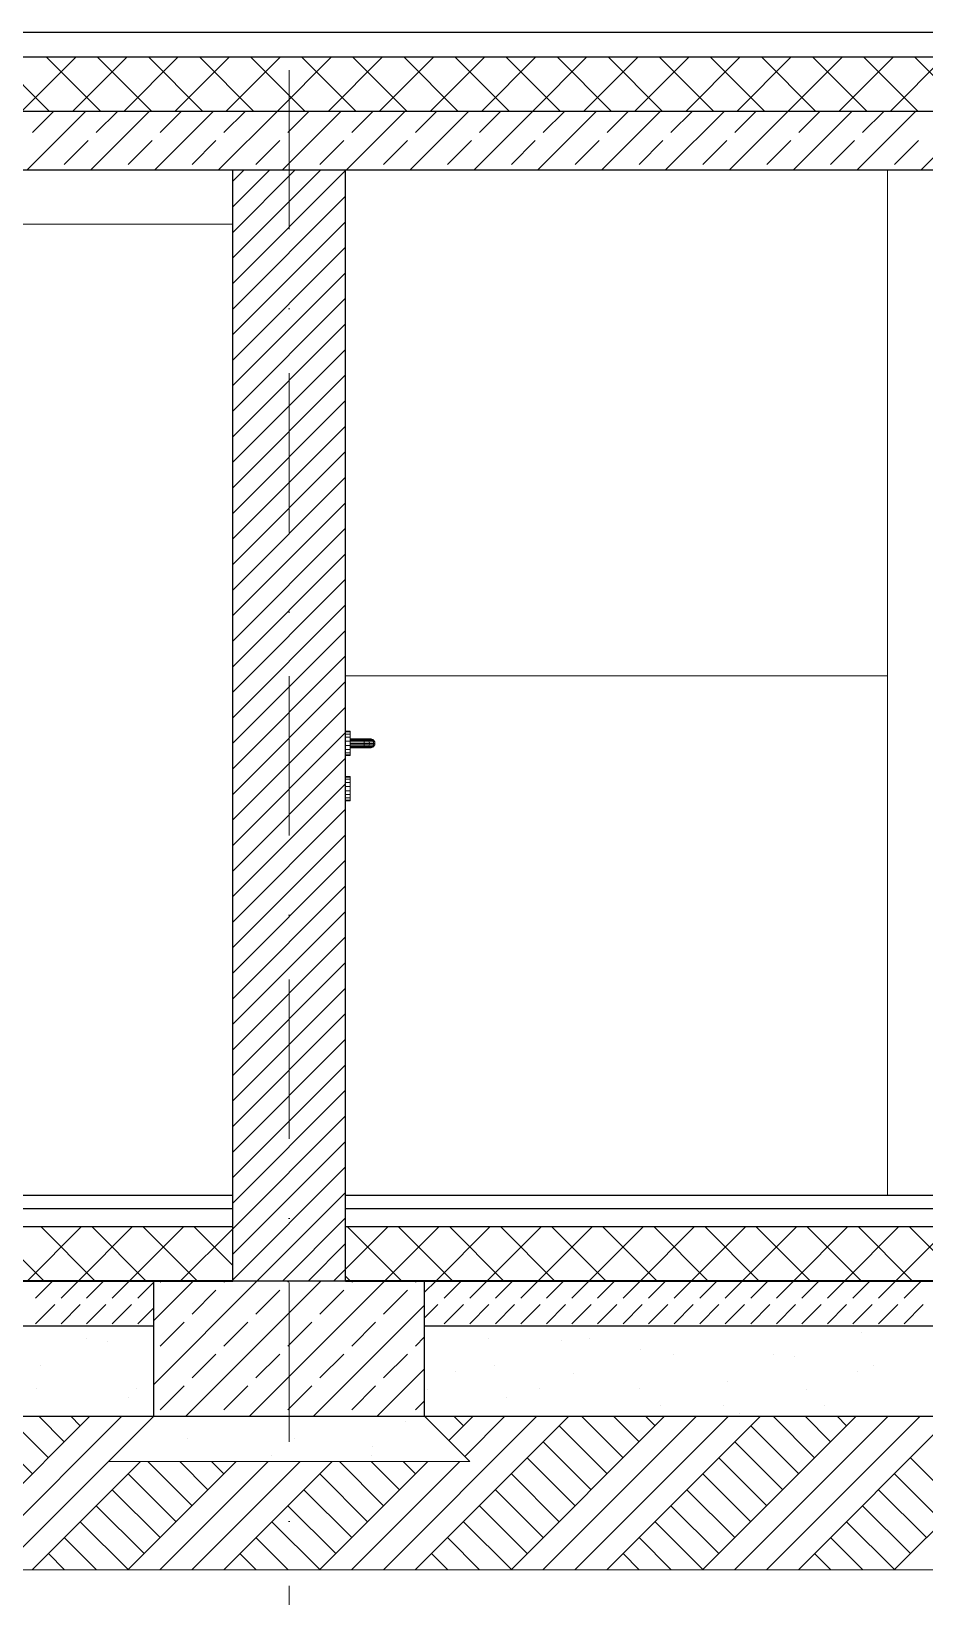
# Model space of a CAD drawing. Header units: millimetres. Extents: x 4647 to 73915, y -13612 to -8141.
# Drawn here: x 22572.5 to 22770.4, y -11422.5 to -11075.9 of the extents above; entities that cross this region are included whole.
import ezdxf
from ezdxf.enums import TextEntityAlignment as Align

# ---------------------------------------------------------------- set-up
doc = ezdxf.new("R2010")
doc.units = ezdxf.units.MM
doc.linetypes.add('Kropki i Kreski', pattern=[67.027776, 35.277777, -17.638888, 0, -14.111111])
doc.layers.add('a_wymiary', color=250, linetype='Continuous', lineweight=9)
doc.layers.add('Konstrukcja - Siatka mod_Nr_Pióra__1', color=7, linetype='Continuous', lineweight=5)
for name, color, linetype in [('Drzwi ArchiCAD', 7, 'Continuous'), ('Konstrukcja - Siatka mod', 7, 'Continuous'), ('Konstrukcja - wieńce', 7, 'Continuous'), ('Konstrukcja - Ściany zew', 7, 'Continuous'), ('Structural - Combined', 7, 'Continuous'), ('Sytuacja - Teren', 7, 'Continuous'), ('WIDOK', 7, 'Continuous')]:
    doc.layers.add(name, color=color, linetype=linetype)
doc.layers.add('Konstrukcja - Siatka mod_Nr_Pióra__4', color=7, linetype='Continuous', lineweight=5, true_color=0x029e21)
doc.styles.add('GENERATED_STYLE_1', font='arialbd.ttf')

# ---------------------------------------------------------------- blocks, each defined once
blk = doc.blocks.new('Standardowy znacznik siatki_4')
at = {"layer": 'Konstrukcja - Siatka mod_Nr_Pióra__4', "linetype": 'Kropki i Kreski'}
blk.add_line((1, 0), (1660.6, 0), dxfattribs=at)
at = {"layer": 'Konstrukcja - Siatka mod_Nr_Pióra__1', "style": 'GENERATED_STYLE_1'}
blk.add_attdef('AC_MarkerText_1', text='', height=18, rotation=90, dxfattribs=at).set_placement((-6.71, -6.83), align=Align.BOTTOM_LEFT)

msp = doc.modelspace()

# ---------------------------------------------------------------- linework, layer by layer
at = {"layer": 'a_wymiary'}
for p, q in [((22617.14, -11106.57), (22562.14, -11106.57)), ((22617.14, -11118.57), (22617.14, -11106.57)), ((22762.14, -11106.57), (22642.14, -11106.57)), ((22642.14, -11106.57), (22642.14, -11114.76)), ((22762.14, -11114.76), (22762.14, -11106.57)), ((22774.14, -11106.57), (22762.14, -11106.57)), ((22762.14, -11106.57), (22762.14, -11333.57)), ((22642.14, -11114.76), (22642.14, -11131.34)), ((22762.14, -11131.34), (22762.14, -11114.76)), ((22562.14, -11118.57), (22617.14, -11118.57)), ((22617.14, -11118.57), (22562.14, -11118.57)), ((22617.14, -11333.57), (22617.14, -11118.57)), ((22642.14, -11131.34), (22642.14, -11149.91)), ((22762.14, -11149.91), (22762.14, -11131.34)), ((22642.14, -11149.91), (22642.14, -11168.48)), ((22762.14, -11168.48), (22762.14, -11149.91)), ((22642.14, -11168.48), (22642.14, -11187.05)), ((22762.14, -11187.05), (22762.14, -11168.48)), ((22642.14, -11187.05), (22642.14, -11205.62)), ((22762.14, -11205.62), (22762.14, -11187.05)), ((22642.14, -11205.62), (22642.14, -11218.57)), ((22762.14, -11218.57), (22762.14, -11205.62)), ((22642.14, -11218.57), (22762.14, -11218.57)), ((22762.14, -11218.57), (22642.14, -11218.57)), ((22642.14, -11218.57), (22642.14, -11230.87)), ((22762.14, -11333.57), (22762.14, -11218.57)), ((22642.15, -11230.87), (22642.14, -11230.87)), ((22642.14, -11230.87), (22642.14, -11231.03)), ((22642.14, -11230.87), (22643.14, -11230.87)), ((22642.15, -11231.03), (22642.14, -11231.03)), ((22642.14, -11231.03), (22642.14, -11231.5)), ((22642.14, -11231.03), (22642.15, -11231.03)), ((22642.15, -11231.03), (22642.15, -11230.87)), ((22643.13, -11230.87), (22642.15, -11230.87)), ((22642.15, -11230.87), (22642.15, -11231.03)), ((22642.15, -11231.5), (22642.15, -11231.03)), ((22643.13, -11231.03), (22642.15, -11231.03)), ((22642.15, -11231.03), (22642.15, -11231.5)), ((22642.15, -11231.03), (22643.13, -11231.03)), ((22643.13, -11231.03), (22643.13, -11230.87)), ((22643.14, -11230.87), (22643.13, -11230.87)), ((22643.13, -11230.87), (22643.13, -11231.03)), ((22643.14, -11231.03), (22643.13, -11231.03)), ((22643.13, -11231.03), (22643.13, -11231.5)), ((22643.13, -11231.5), (22643.13, -11231.03)), ((22643.13, -11231.03), (22643.14, -11231.03)), ((22643.14, -11231.03), (22643.14, -11230.87)), ((22643.14, -11230.87), (22643.14, -11232.58)), ((22643.14, -11231.5), (22643.14, -11231.03)), ((22642.15, -11231.5), (22642.14, -11231.5)), ((22642.14, -11231.5), (22642.14, -11232.22)), ((22642.14, -11231.5), (22642.15, -11231.5)), ((22642.14, -11232.22), (22642.15, -11232.22)), ((22642.15, -11232.22), (22642.14, -11232.22)), ((22642.14, -11232.22), (22642.14, -11233.1)), ((22642.15, -11233.1), (22642.14, -11233.1)), ((22642.14, -11233.1), (22642.14, -11234.04)), ((22642.14, -11233.1), (22642.15, -11233.1)), ((22642.15, -11234.04), (22642.14, -11234.04)), ((22642.14, -11234.04), (22642.14, -11234.92)), ((22642.14, -11234.04), (22642.15, -11234.04)), ((22642.15, -11232.22), (22642.15, -11231.5)), ((22643.13, -11231.5), (22642.15, -11231.5)), ((22642.15, -11231.5), (22642.15, -11232.22)), ((22642.15, -11231.5), (22643.13, -11231.5)), ((22643.13, -11232.22), (22642.15, -11232.22)), ((22642.15, -11232.22), (22642.15, -11233.1)), ((22642.15, -11232.22), (22643.13, -11232.22)), ((22642.15, -11233.1), (22642.15, -11232.22)), ((22642.15, -11233.1), (22643.13, -11233.1)), ((22642.15, -11234.04), (22642.15, -11233.1)), ((22643.13, -11233.1), (22642.15, -11233.1)), ((22642.15, -11233.1), (22642.15, -11234.04)), ((22643.13, -11234.04), (22642.15, -11234.04)), ((22642.15, -11234.04), (22642.15, -11234.92)), ((22642.15, -11234.92), (22642.15, -11234.04)), ((22642.15, -11234.04), (22643.13, -11234.04)), ((22643.13, -11232.22), (22643.13, -11231.5)), ((22643.13, -11231.5), (22643.14, -11231.5)), ((22643.14, -11231.5), (22643.13, -11231.5)), ((22643.13, -11231.5), (22643.13, -11232.22)), ((22643.13, -11233.1), (22643.13, -11232.22)), ((22643.14, -11232.22), (22643.13, -11232.22)), ((22643.13, -11232.22), (22643.13, -11233.1)), ((22643.13, -11232.22), (22643.14, -11232.22)), ((22643.14, -11233.1), (22643.13, -11233.1)), ((22643.13, -11233.1), (22643.13, -11234.04)), ((22643.13, -11233.1), (22643.14, -11233.1)), ((22643.13, -11234.04), (22643.13, -11233.1)), ((22643.13, -11234.92), (22643.13, -11234.04)), ((22643.14, -11234.04), (22643.13, -11234.04)), ((22643.13, -11234.04), (22643.13, -11234.92)), ((22643.13, -11234.04), (22643.14, -11234.04)), ((22643.14, -11232.22), (22643.14, -11231.5)), ((22643.14, -11233.1), (22643.14, -11232.22)), ((22643.14, -11232.58), (22643.14, -11232.7)), ((22646.17, -11232.58), (22643.14, -11232.58)), ((22643.14, -11232.58), (22647.82, -11232.58)), ((22643.14, -11232.7), (22646.21, -11232.7)), ((22643.14, -11232.7), (22643.14, -11232.93)), ((22646.21, -11232.7), (22643.14, -11232.7)), ((22643.14, -11232.93), (22643.14, -11233.23)), ((22646.25, -11232.93), (22643.14, -11232.93)), ((22643.14, -11232.93), (22646.25, -11232.93)), ((22643.14, -11234.04), (22643.14, -11233.1)), ((22643.14, -11233.23), (22646.27, -11233.23)), ((22643.14, -11233.23), (22643.14, -11233.57)), ((22646.27, -11233.23), (22643.14, -11233.23)), ((22643.14, -11233.57), (22643.14, -11233.91)), ((22646.28, -11233.57), (22643.14, -11233.57)), ((22643.14, -11233.57), (22646.28, -11233.57)), ((22643.14, -11233.91), (22646.27, -11233.91)), ((22643.14, -11233.91), (22643.14, -11234.21)), ((22646.27, -11233.91), (22643.14, -11233.91)), ((22643.14, -11234.92), (22643.14, -11234.04)), ((22643.14, -11234.21), (22643.14, -11234.43)), ((22646.25, -11234.21), (22643.14, -11234.21)), ((22643.14, -11234.21), (22646.25, -11234.21)), ((22643.14, -11234.43), (22643.14, -11234.55)), ((22646.21, -11234.43), (22643.14, -11234.43)), ((22643.14, -11234.43), (22646.21, -11234.43)), ((22646.17, -11232.58), (22646.21, -11232.7)), ((22646.98, -11232.58), (22646.17, -11232.58)), ((22646.21, -11232.7), (22646.17, -11232.58)), ((22646.21, -11234.43), (22646.17, -11234.55)), ((22646.17, -11234.55), (22646.21, -11234.43)), ((22647.15, -11232.7), (22646.21, -11232.7)), ((22646.21, -11232.7), (22646.25, -11232.93)), ((22646.21, -11232.7), (22647.15, -11232.7)), ((22646.25, -11232.93), (22646.21, -11232.7)), ((22646.25, -11234.21), (22646.21, -11234.43)), ((22646.21, -11234.43), (22646.25, -11234.21)), ((22646.21, -11234.43), (22647.15, -11234.43)), ((22647.15, -11234.43), (22646.21, -11234.43)), ((22646.25, -11232.93), (22647.29, -11232.93)), ((22646.27, -11233.23), (22646.25, -11232.93)), ((22647.29, -11232.93), (22646.25, -11232.93)), ((22646.25, -11232.93), (22646.27, -11233.23)), ((22646.27, -11233.91), (22646.25, -11234.21)), ((22646.25, -11234.21), (22646.27, -11233.91)), ((22647.29, -11234.21), (22646.25, -11234.21)), ((22646.25, -11234.21), (22647.29, -11234.21)), ((22647.38, -11233.23), (22646.27, -11233.23)), ((22646.27, -11233.23), (22646.28, -11233.57)), ((22646.27, -11233.23), (22647.38, -11233.23)), ((22646.28, -11233.57), (22646.27, -11233.23)), ((22646.27, -11233.91), (22646.28, -11233.57)), ((22646.28, -11233.57), (22646.27, -11233.91)), ((22647.38, -11233.91), (22646.27, -11233.91)), ((22646.27, -11233.91), (22647.38, -11233.91)), ((22646.28, -11233.57), (22647.41, -11233.57)), ((22647.41, -11233.57), (22646.28, -11233.57)), ((22647.15, -11232.7), (22646.98, -11232.58)), ((22646.98, -11232.58), (22647.15, -11232.7)), ((22647.6, -11232.58), (22646.98, -11232.58)), ((22647.15, -11234.43), (22646.98, -11234.55)), ((22646.98, -11234.55), (22647.15, -11234.43)), ((22647.29, -11232.93), (22647.15, -11232.7)), ((22647.15, -11232.7), (22647.29, -11232.93)), ((22647.89, -11232.7), (22647.15, -11232.7)), ((22647.15, -11232.7), (22647.89, -11232.7)), ((22647.15, -11234.43), (22647.29, -11234.21)), ((22647.29, -11234.21), (22647.15, -11234.43)), ((22647.89, -11234.43), (22647.15, -11234.43)), ((22647.15, -11234.43), (22647.89, -11234.43)), ((22647.29, -11232.93), (22647.38, -11233.23)), ((22648.13, -11232.93), (22647.29, -11232.93)), ((22647.29, -11232.93), (22648.13, -11232.93)), ((22647.38, -11233.23), (22647.29, -11232.93)), ((22647.38, -11233.91), (22647.29, -11234.21)), ((22647.29, -11234.21), (22647.38, -11233.91)), ((22648.13, -11234.21), (22647.29, -11234.21)), ((22647.29, -11234.21), (22648.13, -11234.21)), ((22647.38, -11233.23), (22647.41, -11233.57)), ((22648.29, -11233.23), (22647.38, -11233.23)), ((22647.38, -11233.23), (22648.29, -11233.23)), ((22647.41, -11233.57), (22647.38, -11233.23)), ((22647.41, -11233.57), (22647.38, -11233.91)), ((22647.38, -11233.91), (22647.41, -11233.57)), ((22647.38, -11233.91), (22648.29, -11233.91)), ((22648.29, -11233.91), (22647.38, -11233.91)), ((22648.34, -11233.57), (22647.41, -11233.57)), ((22647.41, -11233.57), (22648.34, -11233.57)), ((22647.6, -11232.58), (22647.89, -11232.7)), ((22647.82, -11232.58), (22647.6, -11232.58)), ((22647.89, -11232.7), (22647.6, -11232.58)), ((22647.89, -11234.43), (22647.6, -11234.55)), ((22647.6, -11234.55), (22647.89, -11234.43)), ((22648.14, -11232.7), (22647.82, -11232.58)), ((22647.82, -11232.58), (22648.14, -11232.7)), ((22647.82, -11234.55), (22648.14, -11234.43)), ((22648.14, -11234.43), (22647.82, -11234.55)), ((22647.89, -11232.7), (22648.13, -11232.93)), ((22648.14, -11232.7), (22647.89, -11232.7)), ((22647.89, -11232.7), (22648.14, -11232.7)), ((22648.13, -11232.93), (22647.89, -11232.7)), ((22648.13, -11234.21), (22647.89, -11234.43)), ((22647.89, -11234.43), (22648.13, -11234.21)), ((22648.14, -11234.43), (22647.89, -11234.43)), ((22647.89, -11234.43), (22648.14, -11234.43)), ((22648.13, -11232.93), (22648.41, -11232.93)), ((22648.13, -11232.93), (22648.29, -11233.23)), ((22648.41, -11232.93), (22648.13, -11232.93)), ((22648.29, -11233.23), (22648.13, -11232.93)), ((22648.29, -11233.91), (22648.13, -11234.21)), ((22648.13, -11234.21), (22648.29, -11233.91)), ((22648.41, -11234.21), (22648.13, -11234.21)), ((22648.13, -11234.21), (22648.41, -11234.21)), ((22648.41, -11232.93), (22648.14, -11232.7)), ((22648.14, -11232.7), (22648.41, -11232.93)), ((22648.14, -11234.43), (22648.41, -11234.21)), ((22648.41, -11234.21), (22648.14, -11234.43)), ((22648.29, -11233.23), (22648.34, -11233.57)), ((22648.58, -11233.23), (22648.29, -11233.23)), ((22648.29, -11233.23), (22648.58, -11233.23)), ((22648.34, -11233.57), (22648.29, -11233.23)), ((22648.29, -11233.91), (22648.34, -11233.57)), ((22648.34, -11233.57), (22648.29, -11233.91)), ((22648.58, -11233.91), (22648.29, -11233.91)), ((22648.29, -11233.91), (22648.58, -11233.91)), ((22648.34, -11233.57), (22648.64, -11233.57)), ((22648.64, -11233.57), (22648.34, -11233.57)), ((22648.58, -11233.23), (22648.41, -11232.93)), ((22648.41, -11232.93), (22648.58, -11233.23)), ((22648.41, -11234.21), (22648.58, -11233.91)), ((22648.58, -11233.91), (22648.41, -11234.21)), ((22648.64, -11233.57), (22648.58, -11233.23)), ((22648.58, -11233.23), (22648.64, -11233.57)), ((22648.58, -11233.91), (22648.64, -11233.57)), ((22648.64, -11233.57), (22648.58, -11233.91)), ((22642.15, -11234.92), (22642.14, -11234.92)), ((22642.14, -11234.92), (22642.14, -11235.64)), ((22642.14, -11234.92), (22642.15, -11234.92)), ((22642.15, -11235.64), (22642.14, -11235.64)), ((22642.14, -11235.64), (22642.14, -11236.11)), ((22642.14, -11235.64), (22642.15, -11235.64)), ((22642.14, -11236.11), (22642.15, -11236.11)), ((22642.15, -11236.11), (22642.14, -11236.11)), ((22642.14, -11236.11), (22642.14, -11236.27)), ((22642.14, -11236.27), (22642.15, -11236.27)), ((22643.14, -11236.27), (22642.14, -11236.27)), ((22642.14, -11236.27), (22642.14, -11240.87)), ((22643.13, -11234.92), (22642.15, -11234.92)), ((22642.15, -11234.92), (22642.15, -11235.64)), ((22642.15, -11234.92), (22643.13, -11234.92)), ((22642.15, -11235.64), (22642.15, -11234.92)), ((22642.15, -11236.11), (22642.15, -11235.64)), ((22643.13, -11235.64), (22642.15, -11235.64)), ((22642.15, -11235.64), (22642.15, -11236.11)), ((22642.15, -11235.64), (22643.13, -11235.64)), ((22642.15, -11236.11), (22643.13, -11236.11)), ((22642.15, -11236.27), (22642.15, -11236.11)), ((22643.13, -11236.11), (22642.15, -11236.11)), ((22642.15, -11236.11), (22642.15, -11236.27)), ((22642.15, -11236.27), (22643.13, -11236.27)), ((22643.13, -11235.64), (22643.13, -11234.92)), ((22643.14, -11234.92), (22643.13, -11234.92)), ((22643.13, -11234.92), (22643.13, -11235.64)), ((22643.13, -11234.92), (22643.14, -11234.92)), ((22643.13, -11236.11), (22643.13, -11235.64)), ((22643.13, -11235.64), (22643.14, -11235.64)), ((22643.14, -11235.64), (22643.13, -11235.64)), ((22643.13, -11235.64), (22643.13, -11236.11)), ((22643.13, -11236.27), (22643.13, -11236.11)), ((22643.14, -11236.11), (22643.13, -11236.11)), ((22643.13, -11236.11), (22643.13, -11236.27)), ((22643.13, -11236.11), (22643.14, -11236.11)), ((22643.13, -11236.27), (22643.14, -11236.27)), ((22643.14, -11234.55), (22646.17, -11234.55)), ((22647.82, -11234.55), (22643.14, -11234.55)), ((22643.14, -11234.55), (22643.14, -11236.27)), ((22643.14, -11235.64), (22643.14, -11234.92)), ((22643.14, -11236.11), (22643.14, -11235.64)), ((22643.14, -11236.27), (22643.14, -11236.11)), ((22646.17, -11234.55), (22646.98, -11234.55)), ((22646.98, -11234.55), (22647.6, -11234.55)), ((22647.6, -11234.55), (22647.82, -11234.55)), ((22642.14, -11240.87), (22642.14, -11241.03)), ((22642.15, -11240.87), (22642.14, -11240.87)), ((22642.14, -11240.87), (22643.14, -11240.87)), ((22642.14, -11241.03), (22642.14, -11241.5)), ((22642.15, -11241.03), (22642.14, -11241.03)), ((22642.14, -11241.03), (22642.15, -11241.03)), ((22642.15, -11241.03), (22642.15, -11240.87)), ((22642.15, -11240.87), (22642.15, -11241.03)), ((22643.13, -11240.87), (22642.15, -11240.87)), ((22642.15, -11241.5), (22642.15, -11241.03)), ((22642.15, -11241.03), (22642.15, -11241.5)), ((22643.13, -11241.03), (22642.15, -11241.03)), ((22642.15, -11241.03), (22643.13, -11241.03)), ((22643.13, -11241.03), (22643.13, -11240.87)), ((22643.13, -11240.87), (22643.13, -11241.03)), ((22643.14, -11240.87), (22643.13, -11240.87)), ((22643.13, -11241.5), (22643.13, -11241.03)), ((22643.13, -11241.03), (22643.13, -11241.5)), ((22643.14, -11241.03), (22643.13, -11241.03)), ((22643.13, -11241.03), (22643.14, -11241.03)), ((22643.14, -11241.03), (22643.14, -11240.87)), ((22643.14, -11240.87), (22643.14, -11242.93)), ((22643.14, -11241.5), (22643.14, -11241.03)), ((22642.14, -11241.5), (22642.15, -11241.5)), ((22642.14, -11241.5), (22642.14, -11242.22)), ((22642.15, -11241.5), (22642.14, -11241.5)), ((22642.14, -11242.22), (22642.14, -11243.1)), ((22642.15, -11242.22), (22642.14, -11242.22)), ((22642.14, -11242.22), (22642.15, -11242.22)), ((22642.14, -11243.1), (22642.14, -11244.04)), ((22642.15, -11243.1), (22642.14, -11243.1)), ((22642.14, -11243.1), (22642.15, -11243.1)), ((22642.14, -11244.04), (22642.15, -11244.04)), ((22642.14, -11244.04), (22642.14, -11244.92)), ((22642.15, -11244.04), (22642.14, -11244.04)), ((22642.14, -11244.92), (22642.15, -11244.92)), ((22642.14, -11244.92), (22642.14, -11245.64)), ((22642.15, -11244.92), (22642.14, -11244.92)), ((22642.15, -11241.5), (22643.13, -11241.5)), ((22642.15, -11242.22), (22642.15, -11241.5)), ((22642.15, -11241.5), (22642.15, -11242.22)), ((22643.13, -11241.5), (22642.15, -11241.5)), ((22642.15, -11243.1), (22642.15, -11242.22)), ((22642.15, -11242.22), (22642.15, -11243.1)), ((22643.13, -11242.22), (22642.15, -11242.22)), ((22642.15, -11242.22), (22643.13, -11242.22)), ((22642.15, -11244.04), (22642.15, -11243.1)), ((22642.15, -11243.1), (22642.15, -11244.04)), ((22643.13, -11243.1), (22642.15, -11243.1)), ((22642.15, -11243.1), (22643.13, -11243.1)), ((22642.15, -11244.04), (22643.13, -11244.04)), ((22642.15, -11244.04), (22642.15, -11244.92)), ((22643.13, -11244.04), (22642.15, -11244.04)), ((22642.15, -11244.92), (22642.15, -11244.04)), ((22642.15, -11244.92), (22643.13, -11244.92)), ((22642.15, -11245.64), (22642.15, -11244.92)), ((22642.15, -11244.92), (22642.15, -11245.64)), ((22643.13, -11244.92), (22642.15, -11244.92)), ((22643.13, -11241.5), (22643.13, -11242.22)), ((22643.14, -11241.5), (22643.13, -11241.5)), ((22643.13, -11242.22), (22643.13, -11241.5)), ((22643.13, -11241.5), (22643.14, -11241.5)), ((22643.13, -11242.22), (22643.13, -11243.1)), ((22643.14, -11242.22), (22643.13, -11242.22)), ((22643.13, -11242.22), (22643.14, -11242.22)), ((22643.13, -11243.1), (22643.13, -11242.22)), ((22643.13, -11244.04), (22643.13, -11243.1)), ((22643.13, -11243.1), (22643.14, -11243.1)), ((22643.13, -11243.1), (22643.13, -11244.04)), ((22643.14, -11243.1), (22643.13, -11243.1)), ((22643.13, -11244.92), (22643.13, -11244.04)), ((22643.13, -11244.04), (22643.14, -11244.04)), ((22643.13, -11244.04), (22643.13, -11244.92)), ((22643.14, -11244.04), (22643.13, -11244.04)), ((22643.13, -11244.92), (22643.14, -11244.92)), ((22643.13, -11245.64), (22643.13, -11244.92)), ((22643.13, -11244.92), (22643.13, -11245.64)), ((22643.14, -11244.92), (22643.13, -11244.92)), ((22643.14, -11242.22), (22643.14, -11241.5)), ((22643.14, -11243.1), (22643.14, -11242.22)), ((22643.14, -11242.93), (22643.14, -11243.13)), ((22643.14, -11244.04), (22643.14, -11243.1)), ((22643.14, -11243.13), (22643.14, -11246.27)), ((22643.14, -11244.92), (22643.14, -11244.04)), ((22643.14, -11245.64), (22643.14, -11244.92)), ((22642.14, -11245.64), (22642.14, -11246.11)), ((22642.15, -11245.64), (22642.14, -11245.64)), ((22642.14, -11245.64), (22642.15, -11245.64)), ((22642.14, -11246.11), (22642.15, -11246.11)), ((22642.14, -11246.11), (22642.14, -11246.27)), ((22642.15, -11246.11), (22642.14, -11246.11)), ((22642.14, -11246.27), (22642.15, -11246.27)), ((22643.14, -11246.27), (22642.14, -11246.27)), ((22642.14, -11246.27), (22642.14, -11333.57)), ((22642.15, -11246.11), (22642.15, -11245.64)), ((22642.15, -11245.64), (22642.15, -11246.11)), ((22643.13, -11245.64), (22642.15, -11245.64)), ((22642.15, -11245.64), (22643.13, -11245.64)), ((22642.15, -11246.11), (22643.13, -11246.11)), ((22642.15, -11246.27), (22642.15, -11246.11)), ((22642.15, -11246.11), (22642.15, -11246.27)), ((22643.13, -11246.11), (22642.15, -11246.11)), ((22642.15, -11246.27), (22643.13, -11246.27)), ((22643.13, -11246.11), (22643.13, -11245.64)), ((22643.13, -11245.64), (22643.13, -11246.11)), ((22643.14, -11245.64), (22643.13, -11245.64)), ((22643.13, -11245.64), (22643.14, -11245.64)), ((22643.13, -11246.11), (22643.14, -11246.11)), ((22643.13, -11246.27), (22643.13, -11246.11)), ((22643.13, -11246.11), (22643.13, -11246.27)), ((22643.14, -11246.11), (22643.13, -11246.11)), ((22643.13, -11246.27), (22643.14, -11246.27)), ((22643.14, -11246.11), (22643.14, -11245.64)), ((22643.14, -11246.27), (22643.14, -11246.11)), ((22562.14, -11333.57), (22617.14, -11333.57)), ((22642.14, -11333.57), (22762.14, -11333.57)), ((22762.14, -11333.57), (22774.14, -11333.57))]:
    msp.add_line(p, q, dxfattribs=at)
at = {"layer": 'Drzwi ArchiCAD', "color": 9, "lineweight": 13}
for p, q in [((22642.15, -11230.87), (22642.14, -11230.87)), ((22643.13, -11230.87), (22642.15, -11230.87)), ((22643.14, -11230.87), (22643.13, -11230.87)), ((22643.14, -11230.87), (22643.14, -11231.03)), ((22643.14, -11231.03), (22643.14, -11231.5)), ((22643.14, -11231.5), (22643.14, -11232.22)), ((22643.14, -11232.22), (22643.14, -11233.1)), ((22643.14, -11232.58), (22646.17, -11232.58)), ((22643.14, -11233.1), (22643.14, -11234.04)), ((22643.14, -11234.04), (22643.14, -11234.92)), ((22646.17, -11232.58), (22646.98, -11232.58)), ((22646.98, -11232.58), (22647.6, -11232.58)), ((22647.15, -11232.7), (22647.29, -11232.93)), ((22647.29, -11234.21), (22647.15, -11234.43)), ((22647.29, -11232.93), (22647.38, -11233.23)), ((22647.38, -11233.91), (22647.29, -11234.21)), ((22647.38, -11233.23), (22647.41, -11233.57)), ((22647.41, -11233.57), (22647.38, -11233.91)), ((22647.6, -11232.58), (22647.82, -11232.58)), ((22647.82, -11232.58), (22648.14, -11232.7)), ((22648.14, -11234.43), (22647.82, -11234.55)), ((22647.89, -11232.7), (22648.13, -11232.93)), ((22648.13, -11234.21), (22647.89, -11234.43)), ((22648.13, -11232.93), (22648.29, -11233.23)), ((22648.29, -11233.91), (22648.13, -11234.21)), ((22648.14, -11232.7), (22648.41, -11232.93)), ((22648.41, -11234.21), (22648.14, -11234.43)), ((22648.29, -11233.23), (22648.34, -11233.57)), ((22648.34, -11233.57), (22648.29, -11233.91)), ((22648.41, -11232.93), (22648.58, -11233.23)), ((22648.58, -11233.91), (22648.41, -11234.21)), ((22648.58, -11233.23), (22648.64, -11233.57)), ((22648.64, -11233.57), (22648.58, -11233.91)), ((22642.15, -11236.27), (22642.14, -11236.27)), ((22643.13, -11236.27), (22642.15, -11236.27)), ((22643.14, -11236.27), (22643.13, -11236.27)), ((22643.14, -11234.55), (22646.17, -11234.55)), ((22643.14, -11234.92), (22643.14, -11235.64)), ((22643.14, -11235.64), (22643.14, -11236.11)), ((22643.14, -11236.11), (22643.14, -11236.27)), ((22646.17, -11234.55), (22646.98, -11234.55)), ((22646.98, -11234.55), (22647.6, -11234.55)), ((22647.6, -11234.55), (22647.82, -11234.55)), ((22642.15, -11240.87), (22642.14, -11240.87)), ((22643.13, -11240.87), (22642.15, -11240.87)), ((22643.14, -11240.87), (22643.13, -11240.87)), ((22643.14, -11240.87), (22643.14, -11241.03)), ((22643.14, -11241.03), (22643.14, -11241.5)), ((22643.14, -11241.5), (22643.14, -11242.22)), ((22643.14, -11242.22), (22643.14, -11243.1)), ((22643.14, -11243.1), (22643.14, -11244.04)), ((22643.14, -11244.04), (22643.14, -11244.92)), ((22643.14, -11244.92), (22643.14, -11245.64)), ((22642.15, -11246.27), (22642.14, -11246.27)), ((22643.13, -11246.27), (22642.15, -11246.27)), ((22643.14, -11246.27), (22643.13, -11246.27)), ((22643.14, -11245.64), (22643.14, -11246.11)), ((22643.14, -11246.11), (22643.14, -11246.27))]:
    msp.add_line(p, q, dxfattribs=at)
at = {"layer": 'Konstrukcja - wieńce', "color": 132, "lineweight": 20}
msp.add_line((22562.14, -11118.57), (22617.14, -11118.57), dxfattribs=at)
at = {"layer": 'Konstrukcja - Ściany zew'}
for p, q in [((22617.14, -11106.57), (22642.14, -11106.57)), ((22617.14, -11352.57), (22617.14, -11106.57)), ((22642.14, -11352.57), (22642.14, -11106.57)), ((22599.64, -11352.57), (22659.64, -11352.57)), ((22599.64, -11382.57), (22599.64, -11352.57)), ((22617.14, -11352.57), (22642.14, -11352.57)), ((22659.64, -11382.57), (22659.64, -11352.57)), ((22599.64, -11382.57), (22659.64, -11382.57))]:
    msp.add_line(p, q, dxfattribs=at)
at = {"layer": 'Konstrukcja - Ściany zew', "color": 251, "linetype": 'Continuous', "lineweight": 15}
for p, q in [((22617.14, -11109.1), (22619.67, -11106.57)), ((22617.14, -11114.75), (22625.33, -11106.57)), ((22617.14, -11120.41), (22630.99, -11106.57)), ((22617.14, -11126.07), (22636.64, -11106.57)), ((22617.14, -11131.72), (22642.14, -11106.72)), ((22617.14, -11137.38), (22642.14, -11112.38)), ((22617.14, -11143.04), (22642.14, -11118.04)), ((22617.14, -11148.7), (22642.14, -11123.7)), ((22617.14, -11154.35), (22642.14, -11129.35)), ((22617.14, -11160.01), (22642.14, -11135.01)), ((22617.14, -11165.67), (22642.14, -11140.67)), ((22617.14, -11171.32), (22642.14, -11146.32)), ((22617.14, -11176.98), (22642.14, -11151.98)), ((22617.14, -11182.64), (22642.14, -11157.64)), ((22617.14, -11188.29), (22642.14, -11163.29)), ((22617.14, -11193.95), (22642.14, -11168.95)), ((22617.14, -11199.61), (22642.14, -11174.61)), ((22617.14, -11205.26), (22642.14, -11180.26)), ((22617.14, -11210.92), (22642.14, -11185.92)), ((22617.14, -11216.58), (22642.14, -11191.58)), ((22617.14, -11222.23), (22642.14, -11197.23)), ((22617.14, -11227.89), (22642.14, -11202.89)), ((22617.14, -11233.55), (22642.14, -11208.55)), ((22617.14, -11239.2), (22642.14, -11214.2)), ((22617.14, -11244.86), (22642.14, -11219.86)), ((22617.14, -11250.52), (22642.14, -11225.52)), ((22617.14, -11256.18), (22642.14, -11231.18)), ((22617.14, -11261.83), (22642.14, -11236.83)), ((22617.14, -11267.49), (22642.14, -11242.49)), ((22617.14, -11273.15), (22642.14, -11248.15)), ((22617.14, -11278.8), (22642.14, -11253.8)), ((22617.14, -11284.46), (22642.14, -11259.46)), ((22617.14, -11290.12), (22642.14, -11265.12)), ((22617.14, -11295.77), (22642.14, -11270.77)), ((22617.14, -11301.43), (22642.14, -11276.43)), ((22617.14, -11307.09), (22642.14, -11282.09)), ((22617.14, -11312.74), (22642.14, -11287.74)), ((22617.14, -11318.4), (22642.14, -11293.4)), ((22617.14, -11324.06), (22642.14, -11299.06)), ((22617.14, -11329.71), (22642.14, -11304.71)), ((22617.14, -11335.37), (22642.14, -11310.37)), ((22617.14, -11341.03), (22642.14, -11316.03)), ((22617.14, -11346.69), (22642.14, -11321.69)), ((22617.14, -11352.34), (22642.14, -11327.34)), ((22622.57, -11352.57), (22642.14, -11333)), ((22628.23, -11352.57), (22642.14, -11338.66)), ((22633.89, -11352.57), (22642.14, -11344.31)), ((22639.55, -11352.57), (22642.14, -11349.97)), ((22599.64, -11361.36), (22608.43, -11352.57)), ((22599.64, -11375.5), (22622.57, -11352.57)), ((22601.05, -11352.88), (22601.36, -11352.57)), ((22606.72, -11382.57), (22636.72, -11352.57)), ((22608.13, -11359.95), (22613.43, -11354.64)), ((22615.2, -11352.88), (22615.5, -11352.57)), ((22620.86, -11382.57), (22650.86, -11352.57)), ((22622.27, -11359.95), (22627.57, -11354.64)), ((22629.34, -11352.88), (22629.65, -11352.57)), ((22636.41, -11359.95), (22641.71, -11354.64)), ((22643.48, -11352.88), (22643.79, -11352.57)), ((22650.55, -11359.95), (22655.86, -11354.64)), ((22657.62, -11352.88), (22657.93, -11352.57)), ((22635, -11382.57), (22659.64, -11357.93)), ((22601.05, -11367.02), (22606.36, -11361.71)), ((22615.2, -11367.02), (22620.5, -11361.71)), ((22629.34, -11367.02), (22634.64, -11361.71)), ((22643.48, -11367.02), (22648.78, -11361.71)), ((22657.62, -11367.02), (22659.64, -11365)), ((22608.13, -11374.09), (22613.43, -11368.79)), ((22622.27, -11374.09), (22627.57, -11368.79)), ((22636.41, -11374.09), (22641.71, -11368.79)), ((22650.55, -11374.09), (22655.86, -11368.79)), ((22649.14, -11382.57), (22659.64, -11372.07)), ((22601.05, -11381.16), (22606.36, -11375.86)), ((22615.2, -11381.16), (22620.5, -11375.86)), ((22629.34, -11381.16), (22634.64, -11375.86)), ((22643.48, -11381.16), (22648.78, -11375.86)), ((22657.62, -11381.16), (22659.64, -11379.14)), ((22596.6, -11385.67), (22596.6, -11385.67)), ((22655.32, -11383.81), (22655.32, -11383.81)), ((22607.06, -11387.53), (22607.06, -11387.53)), ((22630.75, -11387.39), (22630.75, -11387.39)), ((22648.19, -11389.24), (22648.19, -11389.24)), ((22625.63, -11391.24), (22625.63, -11391.24)), ((22647.9, -11391.24), (22647.9, -11391.24))]:
    msp.add_line(p, q, dxfattribs=at)
at = {"layer": 'Konstrukcja - Ściany zew', "color": 251, "lineweight": 15}
msp.add_line((22762.14, -11333.57), (22762.14, -11106.57), dxfattribs=at)
at = {"layer": 'Konstrukcja - Ściany zew', "color": 8, "lineweight": 13}
for p, q in [((22589.64, -11392.57), (22599.64, -11382.57)), ((22599.64, -11382.57), (22659.64, -11382.57)), ((22669.64, -11392.57), (22659.64, -11382.57)), ((22589.64, -11392.57), (22669.64, -11392.57))]:
    msp.add_line(p, q, dxfattribs=at)
at = {"layer": 'Structural - Combined', "color": 134, "lineweight": 18}
msp.add_line((22642.14, -11218.57), (22762.14, -11218.57), dxfattribs=at)
at = {"layer": 'Sytuacja - Teren', "color": 53, "lineweight": 13}
for p, q in [((22172.14, -11382.57), (22599.64, -11382.57)), ((22589.64, -11392.57), (22599.64, -11382.57)), ((22659.64, -11382.57), (22876.64, -11382.57)), ((22669.64, -11392.57), (22659.64, -11382.57)), ((22589.64, -11392.57), (22669.64, -11392.57)), ((22113.14, -11416.57), (23423.14, -11416.57))]:
    msp.add_line(p, q, dxfattribs=at)
at = {"layer": 'Sytuacja - Teren', "color": 41, "linetype": 'Continuous', "lineweight": 13}
for p, q in [((22551.5, -11416.57), (22585.5, -11382.57)), ((22558.57, -11416.57), (22592.57, -11382.57)), ((22576.31, -11391.77), (22567.11, -11382.57)), ((22579.84, -11388.23), (22574.18, -11382.57)), ((22583.38, -11384.7), (22581.25, -11382.57)), ((22650.5, -11416.57), (22684.5, -11382.57)), ((22657.57, -11416.57), (22691.57, -11382.57)), ((22665, -11387.92), (22670.36, -11382.57)), ((22668.23, -11384.7), (22666.1, -11382.57)), ((22668.54, -11391.46), (22677.43, -11382.57)), ((22678.78, -11416.57), (22712.78, -11382.57)), ((22685.85, -11416.57), (22719.85, -11382.57)), ((22692.93, -11416.57), (22726.93, -11382.57)), ((22703.58, -11391.77), (22694.39, -11382.57)), ((22700, -11416.57), (22734, -11382.57)), ((22707.12, -11388.23), (22701.46, -11382.57)), ((22710.66, -11384.7), (22708.53, -11382.57)), ((22721.21, -11416.57), (22755.21, -11382.57)), ((22728.28, -11416.57), (22762.28, -11382.57)), ((22735.35, -11416.57), (22769.35, -11382.57)), ((22746.01, -11391.77), (22736.81, -11382.57)), ((22742.42, -11416.57), (22776.42, -11382.57)), ((22749.55, -11388.23), (22743.88, -11382.57)), ((22753.08, -11384.7), (22750.96, -11382.57)), ((22763.64, -11416.57), (22797.64, -11382.57)), ((22572.77, -11395.3), (22562.16, -11384.7)), ((22700.05, -11395.3), (22689.44, -11384.7)), ((22742.48, -11395.3), (22731.87, -11384.7)), ((22696.51, -11398.84), (22685.91, -11388.23)), ((22738.94, -11398.84), (22728.33, -11388.23)), ((22565.65, -11416.57), (22589.65, -11392.57)), ((22572.72, -11416.57), (22596.72, -11392.57)), ((22593.93, -11416.57), (22617.93, -11392.57)), ((22608.13, -11402.37), (22598.32, -11392.57)), ((22601, -11416.57), (22625, -11392.57)), ((22611.66, -11398.84), (22605.39, -11392.57)), ((22608.07, -11416.57), (22632.07, -11392.57)), ((22615.2, -11395.3), (22612.46, -11392.57)), ((22615.14, -11416.57), (22639.14, -11392.57)), ((22636.36, -11416.57), (22660.36, -11392.57)), ((22650.55, -11402.37), (22640.75, -11392.57)), ((22643.43, -11416.57), (22667.43, -11392.57)), ((22654.09, -11398.84), (22647.82, -11392.57)), ((22657.62, -11395.3), (22654.89, -11392.57)), ((22692.98, -11402.37), (22682.37, -11391.77)), ((22735.4, -11402.37), (22724.8, -11391.77)), ((22777.83, -11402.37), (22767.22, -11391.77)), ((22604.59, -11405.91), (22593.98, -11395.3)), ((22647.02, -11405.91), (22636.41, -11395.3)), ((22689.44, -11405.91), (22678.84, -11395.3)), ((22731.87, -11405.91), (22721.26, -11395.3)), ((22774.3, -11405.91), (22763.69, -11395.3)), ((22601.05, -11409.44), (22590.45, -11398.84)), ((22643.48, -11409.44), (22632.87, -11398.84)), ((22685.91, -11409.44), (22675.3, -11398.84)), ((22728.33, -11409.44), (22717.73, -11398.84)), ((22770.76, -11409.44), (22760.15, -11398.84)), ((22597.52, -11412.98), (22586.91, -11402.37)), ((22639.95, -11412.98), (22629.34, -11402.37)), ((22682.37, -11412.98), (22671.77, -11402.37)), ((22724.8, -11412.98), (22714.19, -11402.37)), ((22767.22, -11412.98), (22756.62, -11402.37)), ((22593.98, -11416.52), (22583.38, -11405.91)), ((22636.41, -11416.52), (22625.8, -11405.91)), ((22678.84, -11416.52), (22668.23, -11405.91)), ((22721.26, -11416.52), (22710.66, -11405.91)), ((22763.69, -11416.52), (22753.08, -11405.91)), ((22586.97, -11416.57), (22579.84, -11409.44)), ((22629.39, -11416.57), (22622.27, -11409.44)), ((22671.82, -11416.57), (22664.69, -11409.44)), ((22714.24, -11416.57), (22707.12, -11409.44)), ((22756.67, -11416.57), (22749.55, -11409.44)), ((22579.89, -11416.57), (22576.31, -11412.98)), ((22622.32, -11416.57), (22618.73, -11412.98)), ((22664.75, -11416.57), (22661.16, -11412.98)), ((22707.17, -11416.57), (22703.58, -11412.98)), ((22749.6, -11416.57), (22746.01, -11412.98)), ((22572.82, -11416.57), (22572.77, -11416.52)), ((22615.25, -11416.57), (22615.2, -11416.52)), ((22657.68, -11416.57), (22657.62, -11416.52)), ((22700.1, -11416.57), (22700.05, -11416.52)), ((22742.53, -11416.57), (22742.48, -11416.52))]:
    msp.add_line(p, q, dxfattribs=at)
at = {"layer": 'WIDOK'}
for p, q in [((22157.14, -11076.07), (23379.14, -11076.07)), ((22157.14, -11076.07), (23379.14, -11076.07)), ((22157.14, -11081.57), (23379.14, -11081.57)), ((22157.14, -11081.57), (23379.14, -11081.57)), ((22157.44, -11093.57), (23378.84, -11093.57)), ((22157.44, -11093.57), (23378.84, -11093.57)), ((22157.44, -11106.57), (23378.84, -11106.57)), ((22157.14, -11333.57), (22617.14, -11333.57)), ((22617.14, -11336.57), (22617.14, -11333.57)), ((22642.14, -11333.57), (22894.14, -11333.57)), ((22642.14, -11336.57), (22642.14, -11333.57)), ((22157.14, -11336.57), (22617.14, -11336.57)), ((22157.14, -11336.57), (22617.14, -11336.57)), ((22617.14, -11340.57), (22617.14, -11336.57)), ((22642.14, -11340.57), (22642.14, -11336.57)), ((22642.14, -11336.57), (22894.14, -11336.57)), ((22642.14, -11336.57), (22894.14, -11336.57)), ((22157.14, -11340.57), (22617.14, -11340.57)), ((22157.14, -11340.57), (22617.14, -11340.57)), ((22617.14, -11352.57), (22617.14, -11340.57)), ((22642.14, -11340.57), (22894.14, -11340.57)), ((22642.14, -11352.57), (22642.14, -11340.57)), ((22642.14, -11340.57), (22894.14, -11340.57)), ((22174.64, -11352.57), (22599.64, -11352.57)), ((22599.64, -11362.57), (22599.64, -11352.57)), ((22659.64, -11352.57), (22876.64, -11352.57)), ((22659.64, -11362.57), (22659.64, -11352.57)), ((22174.64, -11362.57), (22599.64, -11362.57)), ((22174.64, -11362.57), (22599.64, -11362.57)), ((22599.64, -11382.57), (22599.64, -11362.57)), ((22659.64, -11362.57), (22876.64, -11362.57)), ((22659.64, -11382.57), (22659.64, -11362.57)), ((22659.64, -11362.57), (22876.64, -11362.57)), ((22174.64, -11382.57), (22599.64, -11382.57)), ((22659.64, -11382.57), (22876.64, -11382.57))]:
    msp.add_line(p, q, dxfattribs=at)
at = {"layer": 'WIDOK', "linetype": 'Continuous'}
for p, q in [((22576.51, -11093.57), (22564.51, -11081.57)), ((22570.45, -11093.57), (22582.45, -11081.57)), ((22587.82, -11093.57), (22575.82, -11081.57)), ((22581.76, -11093.57), (22593.76, -11081.57)), ((22599.13, -11093.57), (22587.13, -11081.57)), ((22593.08, -11093.57), (22605.08, -11081.57)), ((22610.45, -11093.57), (22598.45, -11081.57)), ((22604.39, -11093.57), (22616.39, -11081.57)), ((22621.76, -11093.57), (22609.76, -11081.57)), ((22615.7, -11093.57), (22627.7, -11081.57)), ((22633.08, -11093.57), (22621.08, -11081.57)), ((22627.02, -11093.57), (22639.02, -11081.57)), ((22644.39, -11093.57), (22632.39, -11081.57)), ((22638.33, -11093.57), (22650.33, -11081.57)), ((22655.7, -11093.57), (22643.7, -11081.57)), ((22649.64, -11093.57), (22661.64, -11081.57)), ((22667.02, -11093.57), (22655.02, -11081.57)), ((22660.96, -11093.57), (22672.96, -11081.57)), ((22678.33, -11093.57), (22666.33, -11081.57)), ((22672.27, -11093.57), (22684.27, -11081.57)), ((22689.64, -11093.57), (22677.64, -11081.57)), ((22683.58, -11093.57), (22695.58, -11081.57)), ((22700.96, -11093.57), (22688.96, -11081.57)), ((22694.9, -11093.57), (22706.9, -11081.57)), ((22712.27, -11093.57), (22700.27, -11081.57)), ((22706.21, -11093.57), (22718.21, -11081.57)), ((22723.58, -11093.57), (22711.58, -11081.57)), ((22717.53, -11093.57), (22729.53, -11081.57)), ((22734.9, -11093.57), (22722.9, -11081.57)), ((22728.84, -11093.57), (22740.84, -11081.57)), ((22746.21, -11093.57), (22734.21, -11081.57)), ((22740.15, -11093.57), (22752.15, -11081.57)), ((22757.53, -11093.57), (22745.53, -11081.57)), ((22751.47, -11093.57), (22763.47, -11081.57)), ((22768.84, -11093.57), (22756.84, -11081.57)), ((22762.78, -11093.57), (22774.78, -11081.57)), ((22780.15, -11093.57), (22768.15, -11081.57)), ((22571.59, -11106.57), (22584.59, -11093.57)), ((22572.77, -11098.32), (22577.52, -11093.57)), ((22585.73, -11106.57), (22598.73, -11093.57)), ((22586.91, -11098.32), (22591.66, -11093.57)), ((22599.87, -11106.57), (22612.87, -11093.57)), ((22601.05, -11098.32), (22605.8, -11093.57)), ((22614.02, -11106.57), (22627.02, -11093.57)), ((22615.2, -11098.32), (22619.95, -11093.57)), ((22628.16, -11106.57), (22641.16, -11093.57)), ((22629.34, -11098.32), (22634.09, -11093.57)), ((22642.3, -11106.57), (22655.3, -11093.57)), ((22643.48, -11098.32), (22648.23, -11093.57)), ((22656.44, -11106.57), (22669.44, -11093.57)), ((22657.62, -11098.32), (22662.37, -11093.57)), ((22670.58, -11106.57), (22683.58, -11093.57)), ((22671.77, -11098.32), (22676.51, -11093.57)), ((22684.73, -11106.57), (22697.73, -11093.57)), ((22685.91, -11098.32), (22690.66, -11093.57)), ((22698.87, -11106.57), (22711.87, -11093.57)), ((22700.05, -11098.32), (22704.8, -11093.57)), ((22713.01, -11106.57), (22726.01, -11093.57)), ((22714.19, -11098.32), (22718.94, -11093.57)), ((22727.15, -11106.57), (22740.15, -11093.57)), ((22728.33, -11098.32), (22733.08, -11093.57)), ((22741.3, -11106.57), (22754.3, -11093.57)), ((22742.48, -11098.32), (22747.22, -11093.57)), ((22755.44, -11106.57), (22768.44, -11093.57)), ((22756.62, -11098.32), (22761.37, -11093.57)), ((22769.58, -11106.57), (22782.58, -11093.57)), ((22579.84, -11105.39), (22585.14, -11100.09)), ((22593.98, -11105.39), (22599.29, -11100.09)), ((22608.13, -11105.39), (22613.43, -11100.09)), ((22622.27, -11105.39), (22627.57, -11100.09)), ((22636.41, -11105.39), (22641.71, -11100.09)), ((22650.55, -11105.39), (22655.86, -11100.09)), ((22664.69, -11105.39), (22670, -11100.09)), ((22678.84, -11105.39), (22684.14, -11100.09)), ((22692.98, -11105.39), (22698.28, -11100.09)), ((22707.12, -11105.39), (22712.42, -11100.09)), ((22721.26, -11105.39), (22726.57, -11100.09)), ((22735.4, -11105.39), (22740.71, -11100.09)), ((22749.55, -11105.39), (22754.85, -11100.09)), ((22763.69, -11105.39), (22768.99, -11100.09)), ((22575.29, -11352.57), (22563.29, -11340.57)), ((22571.66, -11352.57), (22583.66, -11340.57)), ((22586.61, -11352.57), (22574.61, -11340.57)), ((22582.98, -11352.57), (22594.98, -11340.57)), ((22597.92, -11352.57), (22585.92, -11340.57)), ((22594.29, -11352.57), (22606.29, -11340.57)), ((22609.23, -11352.57), (22597.23, -11340.57)), ((22605.6, -11352.57), (22617.14, -11341.03)), ((22617.14, -11349.17), (22608.55, -11340.57)), ((22642.14, -11349.97), (22651.55, -11340.57)), ((22654.49, -11352.57), (22642.49, -11340.57)), ((22650.86, -11352.57), (22662.86, -11340.57)), ((22665.8, -11352.57), (22653.8, -11340.57)), ((22662.17, -11352.57), (22674.17, -11340.57)), ((22677.11, -11352.57), (22665.11, -11340.57)), ((22673.49, -11352.57), (22685.49, -11340.57)), ((22688.43, -11352.57), (22676.43, -11340.57)), ((22684.8, -11352.57), (22696.8, -11340.57)), ((22699.74, -11352.57), (22687.74, -11340.57)), ((22696.11, -11352.57), (22708.11, -11340.57)), ((22711.06, -11352.57), (22699.06, -11340.57)), ((22707.43, -11352.57), (22719.43, -11340.57)), ((22722.37, -11352.57), (22710.37, -11340.57)), ((22718.74, -11352.57), (22730.74, -11340.57)), ((22733.68, -11352.57), (22721.68, -11340.57)), ((22730.05, -11352.57), (22742.05, -11340.57)), ((22745, -11352.57), (22733, -11340.57)), ((22741.37, -11352.57), (22753.37, -11340.57)), ((22756.31, -11352.57), (22744.31, -11340.57)), ((22752.68, -11352.57), (22764.68, -11340.57)), ((22767.62, -11352.57), (22755.62, -11340.57)), ((22764, -11352.57), (22776, -11340.57)), ((22778.94, -11352.57), (22766.94, -11340.57)), ((22616.92, -11352.57), (22617.14, -11352.34)), ((22643.17, -11352.57), (22642.14, -11351.54)), ((22573.48, -11356.41), (22577.32, -11352.57)), ((22579.13, -11356.41), (22582.98, -11352.57)), ((22584.79, -11356.41), (22588.63, -11352.57)), ((22590.45, -11356.41), (22594.29, -11352.57)), ((22596.1, -11356.41), (22599.64, -11352.87)), ((22659.64, -11355.1), (22662.17, -11352.57)), ((22663.99, -11356.41), (22667.83, -11352.57)), ((22669.64, -11356.41), (22673.49, -11352.57)), ((22675.3, -11356.41), (22679.14, -11352.57)), ((22680.96, -11356.41), (22684.8, -11352.57)), ((22686.61, -11356.41), (22690.46, -11352.57)), ((22692.27, -11356.41), (22696.11, -11352.57)), ((22697.93, -11356.41), (22701.77, -11352.57)), ((22703.58, -11356.41), (22707.43, -11352.57)), ((22709.24, -11356.41), (22713.08, -11352.57)), ((22714.9, -11356.41), (22718.74, -11352.57)), ((22720.56, -11356.41), (22724.4, -11352.57)), ((22726.21, -11356.41), (22730.05, -11352.57)), ((22731.87, -11356.41), (22735.71, -11352.57)), ((22737.53, -11356.41), (22741.37, -11352.57)), ((22743.18, -11356.41), (22747.03, -11352.57)), ((22748.84, -11356.41), (22752.68, -11352.57)), ((22754.5, -11356.41), (22758.34, -11352.57)), ((22760.15, -11356.41), (22764, -11352.57)), ((22765.81, -11356.41), (22769.65, -11352.57)), ((22573.48, -11362.07), (22577.72, -11357.83)), ((22579.13, -11362.07), (22583.38, -11357.83)), ((22584.79, -11362.07), (22589.03, -11357.83)), ((22590.45, -11362.07), (22594.69, -11357.83)), ((22596.1, -11362.07), (22599.64, -11358.53)), ((22659.64, -11360.75), (22662.57, -11357.83)), ((22663.99, -11362.07), (22668.23, -11357.83)), ((22669.64, -11362.07), (22673.89, -11357.83)), ((22675.3, -11362.07), (22679.54, -11357.83)), ((22680.96, -11362.07), (22685.2, -11357.83)), ((22686.61, -11362.07), (22690.86, -11357.83)), ((22692.27, -11362.07), (22696.51, -11357.83)), ((22697.93, -11362.07), (22702.17, -11357.83)), ((22703.58, -11362.07), (22707.83, -11357.83)), ((22709.24, -11362.07), (22713.48, -11357.83)), ((22714.9, -11362.07), (22719.14, -11357.83)), ((22720.56, -11362.07), (22724.8, -11357.83)), ((22726.21, -11362.07), (22730.45, -11357.83)), ((22731.87, -11362.07), (22736.11, -11357.83)), ((22737.53, -11362.07), (22741.77, -11357.83)), ((22743.18, -11362.07), (22747.43, -11357.83)), ((22748.84, -11362.07), (22753.08, -11357.83)), ((22754.5, -11362.07), (22758.74, -11357.83)), ((22760.15, -11362.07), (22764.4, -11357.83)), ((22765.81, -11362.07), (22770.05, -11357.83)), ((22584.79, -11365.25), (22584.79, -11365.25)), ((22589.42, -11365.93), (22589.42, -11365.93)), ((22673.89, -11365.25), (22673.89, -11365.25)), ((22689.95, -11365.85), (22689.95, -11365.85)), ((22696.16, -11365.25), (22696.16, -11365.25)), ((22756.34, -11364.03), (22756.34, -11364.03)), ((22707.39, -11367.69), (22707.39, -11367.69)), ((22714.72, -11368.96), (22714.72, -11368.96)), ((22737, -11368.96), (22737, -11368.96)), ((22741.54, -11369.42), (22741.54, -11369.42)), ((22574.62, -11371.32), (22574.62, -11371.32)), ((22666.46, -11372.68), (22666.46, -11372.68)), ((22675.15, -11371.23), (22675.15, -11371.23)), ((22692.59, -11373.08), (22692.59, -11373.08)), ((22755.56, -11372.68), (22755.56, -11372.68)), ((22758.97, -11371.27), (22758.97, -11371.27)), ((22573.65, -11376.39), (22573.65, -11376.39)), ((22595.93, -11376.39), (22595.93, -11376.39)), ((22660.35, -11376.62), (22660.35, -11376.62)), ((22685.02, -11376.39), (22685.02, -11376.39)), ((22707.3, -11376.39), (22707.3, -11376.39)), ((22726.74, -11374.8), (22726.74, -11374.8)), ((22593.97, -11378.43), (22593.97, -11378.43)), ((22677.79, -11378.47), (22677.79, -11378.47)), ((22725.86, -11380.1), (22725.86, -11380.1)), ((22744.17, -11376.65), (22744.17, -11376.65)), ((22748.13, -11380.1), (22748.13, -11380.1)), ((22711.94, -11380.19), (22711.94, -11380.19)), ((22729.37, -11382.04), (22729.37, -11382.04))]:
    msp.add_line(p, q, dxfattribs=at)
at = {"layer": 'WIDOK', "color": 251, "lineweight": 35}
for p, q in [((22157.14, -11352.57), (22617.14, -11352.57)), ((22642.14, -11352.57), (22894.14, -11352.57))]:
    msp.add_line(p, q, dxfattribs=at)

# ---------------------------------------------------------------- block references
at = {"layer": 'Konstrukcja - Siatka mod', "linetype": 'Continuous', "rotation": 270}
msp.add_blockref('Standardowy znacznik siatki_4', (22629.64, -10009.41), dxfattribs=at)

doc.saveas('drawing.dxf')
